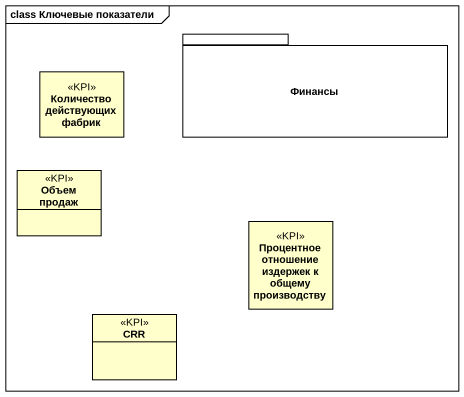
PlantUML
@startuml
mainframe class Ключевые показатели
hide circle
hide empty members
class "Количество действующих фабрик" as Количество_действующих <<KPI>>
package Финансы {
}
class "Объем продаж" as Объем_продаж <<KPI>>
class "Процентное отношение издержек к общему производству" as Процентное_отношение <<KPI>>
class CRR <<KPI>>
@enduml
